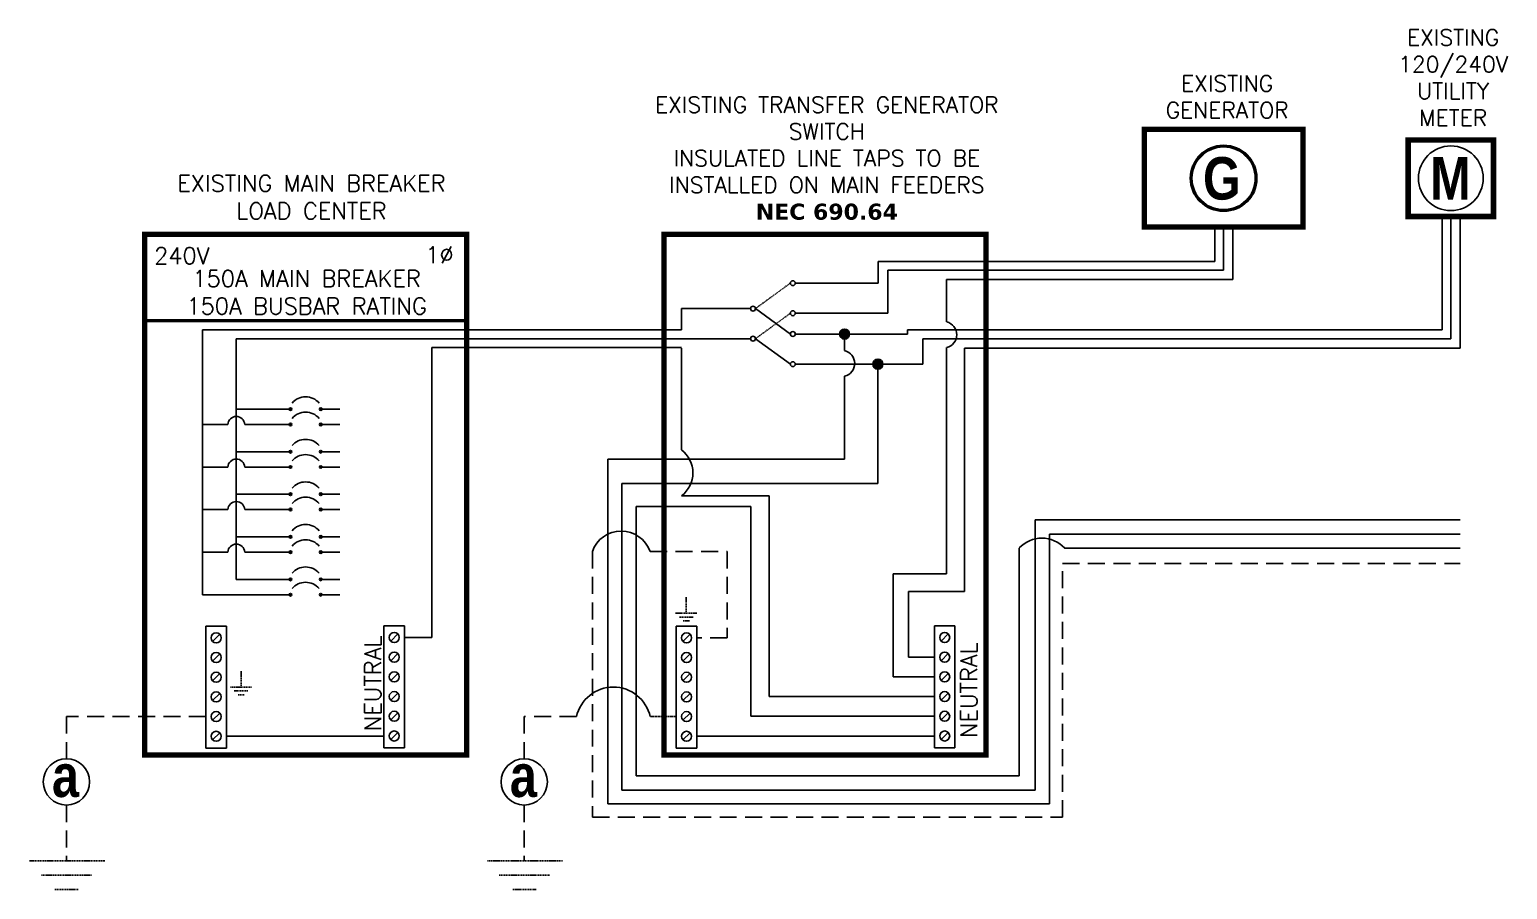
# Model space of a CAD drawing. Header units: feet. Extents: x 7172 to 13485, y 16921 to 17335.
# Drawn here: x 10904.7 to 11231.2, y 16994.7 to 17184.7 of the extents above; entities that cross this region are included whole.
import ezdxf

# ---------------------------------------------------------------- set-up
doc = ezdxf.new("R2010")
doc.units = ezdxf.units.FT
doc.header["$MEASUREMENT"] = 0
doc.linetypes.add('HIDDEN', pattern=[0.375, 0.25, -0.125])
for name, color, linetype in [('ONE LINE BLOCKS', 7, 'Continuous'), ('TABLES', 7, 'Continuous'), ('TEXT', 7, 'Continuous'), ('Z - TITLEBLOCK TXT', 7, 'Continuous')]:
    doc.layers.add(name, color=color, linetype=linetype)
doc.styles.add('ONE LINE TXT', font='techb___.ttf')
doc.styles.get("Standard").update_dxf_attribs({"font": 'simplex.shx'})

# ---------------------------------------------------------------- blocks, each defined once
blk = doc.blocks.new('M_TRANSFER SWITCH TAP')
at = {"layer": 'ONE LINE BLOCKS', "linetype": 'Continuous'}
h = blk.add_hatch(color=254, dxfattribs=at)
h.dxf.hatch_style = 1
edge = h.paths.add_edge_path()
edge.add_arc((154.69, -22.03), 1.11, 0, 360)
h = blk.add_hatch(color=254, dxfattribs=at)
h.dxf.hatch_style = 1
edge = h.paths.add_edge_path()
edge.add_arc((162.06, -28.69), 1.11, 0, 360)
h = blk.add_hatch(color=1, dxfattribs=at)
h.dxf.hatch_style = 1
edge = h.paths.add_edge_path()
edge.add_arc((32.25, -38.63), 0.291, 0, 360)
h = blk.add_hatch(color=1, dxfattribs=at)
h.dxf.hatch_style = 1
edge = h.paths.add_edge_path()
edge.add_arc((38.92, -38.63), 0.291, 0, 360)
h = blk.add_hatch(color=1, dxfattribs=at)
h.dxf.hatch_style = 1
edge = h.paths.add_edge_path()
edge.add_arc((32.25, -42.01), 0.291, 0, 360)
h = blk.add_hatch(color=1, dxfattribs=at)
h.dxf.hatch_style = 1
edge = h.paths.add_edge_path()
edge.add_arc((38.92, -42.01), 0.291, 0, 360)
h = blk.add_hatch(color=1, dxfattribs=at)
h.dxf.hatch_style = 1
edge = h.paths.add_edge_path()
edge.add_arc((32.25, -48.03), 0.291, 0, 360)
h = blk.add_hatch(color=1, dxfattribs=at)
h.dxf.hatch_style = 1
edge = h.paths.add_edge_path()
edge.add_arc((38.92, -48.03), 0.291, 0, 360)
h = blk.add_hatch(color=1, dxfattribs=at)
h.dxf.hatch_style = 1
edge = h.paths.add_edge_path()
edge.add_arc((32.25, -51.41), 0.291, 0, 360)
h = blk.add_hatch(color=1, dxfattribs=at)
h.dxf.hatch_style = 1
edge = h.paths.add_edge_path()
edge.add_arc((38.92, -51.41), 0.291, 0, 360)
h = blk.add_hatch(color=1, dxfattribs=at)
h.dxf.hatch_style = 1
edge = h.paths.add_edge_path()
edge.add_arc((32.25, -57.43), 0.291, 0, 360)
h = blk.add_hatch(color=1, dxfattribs=at)
h.dxf.hatch_style = 1
edge = h.paths.add_edge_path()
edge.add_arc((38.92, -57.43), 0.291, 0, 360)
h = blk.add_hatch(color=1, dxfattribs=at)
h.dxf.hatch_style = 1
edge = h.paths.add_edge_path()
edge.add_arc((32.25, -60.81), 0.291, 0, 360)
h = blk.add_hatch(color=1, dxfattribs=at)
h.dxf.hatch_style = 1
edge = h.paths.add_edge_path()
edge.add_arc((38.92, -60.81), 0.291, 0, 360)
h = blk.add_hatch(color=1, dxfattribs=at)
h.dxf.hatch_style = 1
edge = h.paths.add_edge_path()
edge.add_arc((32.25, -66.84), 0.291, 0, 360)
h = blk.add_hatch(color=1, dxfattribs=at)
h.dxf.hatch_style = 1
edge = h.paths.add_edge_path()
edge.add_arc((38.92, -66.84), 0.291, 0, 360)
h = blk.add_hatch(color=1, dxfattribs=at)
h.dxf.hatch_style = 1
edge = h.paths.add_edge_path()
edge.add_arc((32.25, -70.22), 0.291, 0, 360)
h = blk.add_hatch(color=1, dxfattribs=at)
h.dxf.hatch_style = 1
edge = h.paths.add_edge_path()
edge.add_arc((38.92, -70.22), 0.291, 0, 360)
h = blk.add_hatch(color=1, dxfattribs=at)
h.dxf.hatch_style = 1
edge = h.paths.add_edge_path()
edge.add_arc((32.25, -76.24), 0.291, 0, 360)
h = blk.add_hatch(color=1, dxfattribs=at)
h.dxf.hatch_style = 1
edge = h.paths.add_edge_path()
edge.add_arc((38.92, -76.24), 0.291, 0, 360)
h = blk.add_hatch(color=1, dxfattribs=at)
h.dxf.hatch_style = 1
edge = h.paths.add_edge_path()
edge.add_arc((32.25, -79.62), 0.291, 0, 360)
h = blk.add_hatch(color=1, dxfattribs=at)
h.dxf.hatch_style = 1
edge = h.paths.add_edge_path()
edge.add_arc((38.92, -79.62), 0.291, 0, 360)
for p, q in [((196.83, -122.81), (196.83, -63.09)), ((196.83, -63.09), (290.72, -63.09)), ((105.44, -122.81), (196.83, -122.81))]:
    blk.add_line(p, q)
at = {"color": 7, "linetype": 'Continuous'}
for centre in [(-17.27, -120.99), (83.91, -120.99)]:
    blk.add_circle(centre, 5.11, dxfattribs=at)
at = {"layer": 'ONE LINE BLOCKS', "lineweight": 50}
blk.add_line((0, -19.03), (71.17, -19.03), dxfattribs=at)
at = {"layer": 'ONE LINE BLOCKS', "lineweight": 50, "const_width": 1.19}
for points in [[(220.94, 1.61), (255.96, 1.61), (255.96, 23.17), (220.94, 23.17)], [(279.23, 3.94), (279.23, 20.84), (298.09, 20.84), (298.09, 3.94)], [(0, -115.02), (0, 0), (71.17, 0), (71.17, -115.02)], [(114.77, -115.02), (114.77, 0), (185.94, 0), (185.94, -115.02)]]:
    blk.add_lwpolyline(points, close=True, dxfattribs=at)
at = {"layer": 'ONE LINE BLOCKS', "lineweight": 50}
blk.add_circle((238.45, 12.39), 7.15, dxfattribs=at)
at = {"layer": 'TEXT', "color": 92, "linetype": 'HIDDEN', "ltscale": 15}
for p, q in [((98.96, -70.07), (98.96, -128.78)), ((111.73, -70.07), (128.77, -70.07)), ((128.77, -70.07), (128.77, -89.16)), ((202.85, -128.78), (202.85, -72.75)), ((202.85, -72.75), (290.72, -72.75)), ((128.77, -89.16), (122.04, -89.16)), ((13.56, -106.56), (-17.27, -106.56)), ((-17.27, -106.56), (-17.27, -115.87)), ((95.44, -106.56), (83.91, -106.56)), ((83.91, -106.56), (83.91, -115.87)), ((-17.27, -126.1), (-17.27, -138.46)), ((83.91, -126.1), (83.91, -138.46)), ((98.96, -128.78), (202.85, -128.78))]:
    blk.add_line(p, q, dxfattribs=at)
at = {"layer": 'TEXT', "color": 92, "linetype": 'Continuous', "ltscale": 15}
for p, q in [((52.9, -110.91), (18.1, -110.91)), ((174.54, -110.91), (122.04, -110.91))]:
    blk.add_line(p, q, dxfattribs=at)
at = {"layer": 'TEXT', "color": 92, "linetype": 'HIDDEN', "flags": 128}
for points in [[(119.69, -80.19), (119.68, -83.69)], [(117.34, -83.69), (122.02, -83.69)], [(121.21, -84.56), (118.15, -84.56)], [(120.4, -85.42), (118.96, -85.42)], [(21.32, -96.53), (21.32, -100.03)], [(18.98, -100.03), (23.66, -100.03)], [(22.85, -100.9), (19.79, -100.9)], [(22.04, -101.77), (20.6, -101.77)], [(-25.41, -138.46), (-8.79, -138.46)], [(75.77, -138.46), (92.39, -138.46)], [(-11.73, -141.6), (-22.81, -141.6)], [(89.45, -141.6), (78.37, -141.6)], [(-14.67, -144.74), (-19.87, -144.74)], [(86.51, -144.74), (81.31, -144.74)]]:
    blk.add_lwpolyline(points, dxfattribs=at)
at = {"layer": 'TEXT', "color": 92, "linetype": 'HIDDEN', "ltscale": 0.3, "flags": 128}
blk.add_lwpolyline([(111.73, -106.56), (117.5, -106.56)], dxfattribs=at)
at = {"layer": 'TEXT', "linetype": 'Continuous'}
blk.add_circle((288.66, 12.39), 7.15, dxfattribs=at)
at = {"layer": 'TEXT', "color": 92, "linetype": 'Continuous', "ltscale": 0.3}
for centre, radius, start, end in [((105.34, -72.33), 6.77, 19.425, 160.575), ((103.59, -108.38), 8.35, 12.6466, 167.3534)]:
    blk.add_arc(centre, radius, start, end, dxfattribs=at)
at = {"layer": 'Z - TITLEBLOCK TXT', "color": 10, "linetype": 'Continuous'}
for p, q in [((286.73, 3.94), (286.73, -21.13)), ((236.52, 1.61), (236.52, -5.98)), ((236.52, -5.98), (162.11, -5.98)), ((162.11, -5.98), (162.11, -10.78)), ((162.11, -10.78), (143.8, -10.78)), ((12.79, -79.62), (12.79, -21.13)), ((12.79, -21.13), (118.68, -21.13)), ((168.62, -22.03), (143.8, -22.03)), ((154.69, -25.7), (154.69, -22.03)), ((286.73, -21.13), (168.62, -21.13)), ((168.62, -21.13), (168.62, -22.03)), ((154.69, -49.7), (154.69, -31.33)), ((18.39, -42.01), (12.79, -42.01)), ((28.05, -42.01), (22.13, -42.01)), ((18.39, -51.41), (12.79, -51.41)), ((28.05, -51.41), (22.13, -51.41)), ((102.4, -49.7), (102.4, -125.85)), ((102.4, -49.7), (154.69, -49.7)), ((18.39, -60.81), (12.79, -60.81)), ((28.05, -60.81), (22.13, -60.81)), ((199.94, -125.85), (199.94, -66.26)), ((199.94, -66.26), (290.72, -66.26)), ((18.39, -70.22), (12.79, -70.22)), ((28.05, -70.22), (22.13, -70.22)), ((28.05, -79.62), (12.79, -79.62)), ((102.4, -125.85), (199.94, -125.85))]:
    blk.add_line(p, q, dxfattribs=at)
at = {"layer": 'Z - TITLEBLOCK TXT', "color": 7, "linetype": 'Continuous'}
for p, q in [((288.66, -23.06), (288.66, 3.94)), ((238.45, -7.9), (238.45, 1.61)), ((164.28, -7.9), (238.45, -7.9)), ((164.28, -7.9), (164.28, -17.43)), ((164.28, -17.43), (143.8, -17.43)), ((20.26, -38.63), (20.26, -23.06)), ((20.26, -23.06), (133.91, -23.06)), ((171.97, -23.06), (288.66, -23.06)), ((171.97, -23.06), (171.97, -28.69)), ((171.97, -28.69), (143.8, -28.69)), ((162.06, -55.08), (162.06, -28.69)), ((20.26, -48.03), (20.26, -38.63)), ((20.26, -38.63), (28.05, -38.63)), ((28.05, -38.63), (20.26, -38.63)), ((20.26, -57.43), (20.26, -48.03)), ((20.26, -48.03), (28.05, -48.03)), ((28.05, -48.03), (20.26, -48.03)), ((105.44, -55.08), (105.44, -122.81)), ((105.44, -55.08), (162.06, -55.08)), ((20.26, -66.84), (20.26, -57.43)), ((20.26, -57.43), (28.05, -57.43)), ((28.05, -57.43), (20.26, -57.43)), ((20.26, -76.24), (20.26, -66.84)), ((20.26, -66.84), (28.05, -66.84)), ((28.05, -66.84), (20.26, -66.84)), ((28.05, -76.24), (20.26, -76.24))]:
    blk.add_line(p, q, dxfattribs=at)
at = {"layer": 'Z - TITLEBLOCK TXT', "color": 253, "linetype": 'Continuous'}
for p, q in [((290.72, -25.12), (290.72, 3.94)), ((240.51, -9.97), (240.51, 1.61)), ((177.24, -9.97), (240.51, -9.97)), ((177.24, -9.97), (177.24, -19.37)), ((63.46, -24.99), (63.46, -89.08)), ((118.66, -25.12), (118.66, -47.63)), ((177.24, -24.99), (177.24, -75.04)), ((181.18, -25.12), (290.72, -25.12)), ((181.18, -25.12), (181.18, -78.88)), ((118.66, -57.78), (138.02, -57.78)), ((138.02, -57.78), (138.02, -102.13)), ((108.62, -60.16), (108.62, -119.64)), ((108.62, -60.16), (134, -60.16)), ((134, -60.16), (134, -106.49)), ((193.28, -119.64), (193.28, -69.31)), ((203.3, -69.31), (290.72, -69.31)), ((177.24, -75.04), (165.43, -75.04)), ((165.43, -75.04), (165.43, -97.78)), ((181.18, -78.88), (168.82, -78.88)), ((168.82, -78.88), (168.82, -93.43)), ((63.46, -89.08), (57.44, -89.08)), ((168.82, -93.43), (174.54, -93.43)), ((165.43, -97.78), (174.54, -97.78)), ((138.02, -102.13), (174.54, -102.13)), ((134, -106.49), (174.54, -106.49)), ((108.62, -119.64), (193.28, -119.64))]:
    blk.add_line(p, q, dxfattribs=at)
at = {"layer": 'Z - TITLEBLOCK TXT', "color": 1, "linetype": 'HIDDEN', "ltscale": 0.1}
for p, q in [((142.72, -10.78), (134.99, -16.41)), ((142.72, -17.43), (134.99, -23.06))]:
    blk.add_line(p, q, dxfattribs=at)
at = {"layer": 'Z - TITLEBLOCK TXT', "color": 1, "linetype": 'Continuous'}
for p, q in [((142.72, -22.03), (134.99, -16.41)), ((142.72, -28.69), (134.99, -23.06)), ((13.56, -113.5), (13.56, -86.56)), ((13.56, -86.56), (18.1, -86.56)), ((18.1, -86.56), (18.1, -113.5)), ((52.9, -113.43), (52.9, -86.49)), ((52.9, -86.49), (57.44, -86.49)), ((57.44, -86.49), (57.44, -113.43)), ((117.5, -113.5), (117.5, -86.56)), ((117.5, -86.56), (122.04, -86.56)), ((122.04, -86.56), (122.04, -113.5)), ((174.54, -113.43), (174.54, -86.49)), ((174.54, -86.49), (179.08, -86.49)), ((179.08, -86.49), (179.08, -113.43)), ((18.1, -113.5), (13.56, -113.5)), ((57.44, -113.43), (52.9, -113.43)), ((122.04, -113.5), (117.5, -113.5)), ((179.08, -113.43), (174.54, -113.43))]:
    blk.add_line(p, q, dxfattribs=at)
at = {"layer": 'Z - TITLEBLOCK TXT', "color": 4, "linetype": 'Continuous'}
for p, q in [((16.61, -88.37), (15.04, -89.94)), ((55.96, -88.3), (54.39, -89.87)), ((120.55, -88.37), (118.98, -89.94)), ((177.59, -88.3), (176.02, -89.87)), ((16.61, -92.72), (15.04, -94.29)), ((55.96, -92.65), (54.39, -94.22)), ((120.55, -92.72), (118.98, -94.29)), ((177.59, -92.65), (176.02, -94.22)), ((16.61, -97.07), (15.04, -98.64)), ((55.96, -97), (54.39, -98.57)), ((120.55, -97.07), (118.98, -98.64)), ((177.59, -97), (176.02, -98.57)), ((16.61, -101.42), (15.04, -102.99)), ((55.96, -101.35), (54.39, -102.92)), ((120.55, -101.42), (118.98, -102.99)), ((177.59, -101.35), (176.02, -102.92)), ((16.61, -105.77), (15.04, -107.34)), ((55.96, -105.7), (54.39, -107.27)), ((120.55, -105.77), (118.98, -107.34)), ((177.59, -105.7), (176.02, -107.27)), ((16.61, -110.12), (15.04, -111.69)), ((55.96, -110.05), (54.39, -111.62)), ((120.55, -110.12), (118.98, -111.69)), ((177.59, -110.05), (176.02, -111.62))]:
    blk.add_line(p, q, dxfattribs=at)
at = {"layer": 'Z - TITLEBLOCK TXT', "color": 10, "linetype": 'Continuous', "flags": 128}
blk.add_lwpolyline([(118.68, -21.13), (118.68, -16.41), (133.91, -16.41)], dxfattribs=at)
at = {"layer": 'Z - TITLEBLOCK TXT', "color": 253, "linetype": 'Continuous', "flags": 128}
blk.add_lwpolyline([(63.46, -24.99), (118.66, -24.99)], dxfattribs=at)
at = {"layer": 'Z - TITLEBLOCK TXT', "color": 1, "linetype": 'Continuous', "flags": 128}
for points in [[(28.05, -38.63), (32.25, -38.63)], [(28.05, -38.63), (32.25, -38.63)], [(38.92, -38.63), (43.12, -38.63)], [(28.05, -42.01), (32.25, -42.01)], [(28.05, -42.01), (32.25, -42.01)], [(38.92, -42.01), (43.12, -42.01)], [(28.05, -48.03), (32.25, -48.03)], [(28.05, -48.03), (32.25, -48.03)], [(38.92, -48.03), (43.12, -48.03)], [(28.05, -51.41), (32.25, -51.41)], [(28.05, -51.41), (32.25, -51.41)], [(38.92, -51.41), (43.12, -51.41)], [(28.05, -57.43), (32.25, -57.43)], [(28.05, -57.43), (32.25, -57.43)], [(38.92, -57.43), (43.12, -57.43)], [(28.05, -60.81), (32.25, -60.81)], [(28.05, -60.81), (32.25, -60.81)], [(38.92, -60.81), (43.12, -60.81)], [(28.05, -66.84), (32.25, -66.84)], [(28.05, -66.84), (32.25, -66.84)], [(38.92, -66.84), (43.12, -66.84)], [(28.05, -70.22), (32.25, -70.22)], [(28.05, -70.22), (32.25, -70.22)], [(38.92, -70.22), (43.12, -70.22)], [(28.05, -76.24), (32.25, -76.24)], [(28.05, -76.24), (32.25, -76.24)], [(38.92, -76.24), (43.12, -76.24)], [(28.05, -79.62), (32.25, -79.62)], [(28.05, -79.62), (32.25, -79.62)], [(38.92, -79.62), (43.12, -79.62)]]:
    blk.add_lwpolyline(points, dxfattribs=at)
at = {"layer": 'Z - TITLEBLOCK TXT', "color": 1, "linetype": 'Continuous'}
for centre, radius in [((143.26, -10.78), 0.541), ((134.45, -16.41), 0.541), ((143.26, -17.43), 0.541), ((134.45, -23.06), 0.541), ((143.26, -22.03), 0.541), ((143.26, -28.69), 0.541), ((32.25, -38.63), 0.291), ((38.92, -38.63), 0.291), ((32.25, -42.01), 0.291), ((38.92, -42.01), 0.291), ((32.25, -48.03), 0.291), ((38.92, -48.03), 0.291), ((32.25, -51.41), 0.291), ((38.92, -51.41), 0.291), ((32.25, -57.43), 0.291), ((38.92, -57.43), 0.291), ((32.25, -60.81), 0.291), ((38.92, -60.81), 0.291), ((32.25, -66.84), 0.291), ((38.92, -66.84), 0.291), ((32.25, -70.22), 0.291), ((38.92, -70.22), 0.291), ((32.25, -76.24), 0.291), ((38.92, -76.24), 0.291), ((32.25, -79.62), 0.291), ((38.92, -79.62), 0.291)]:
    blk.add_circle(centre, radius, dxfattribs=at)
at = {"layer": 'Z - TITLEBLOCK TXT', "color": 7, "linetype": 'Continuous'}
for centre in [(154.69, -22.03), (162.06, -28.69)]:
    blk.add_circle(centre, 1.11, dxfattribs=at)
at = {"layer": 'Z - TITLEBLOCK TXT', "color": 4, "linetype": 'Continuous'}
for centre in [(15.83, -89.16), (55.17, -89.08), (119.77, -89.16), (176.81, -89.08), (15.83, -93.51), (55.17, -93.43), (119.77, -93.51), (176.81, -93.43), (15.83, -97.86), (55.17, -97.78), (119.77, -97.86), (176.81, -97.78), (15.83, -102.21), (55.17, -102.13), (119.77, -102.21), (176.81, -102.13), (15.83, -106.56), (55.17, -106.49), (119.77, -106.56), (176.81, -106.49), (15.83, -110.91), (55.17, -110.84), (119.77, -110.91), (176.81, -110.84)]:
    blk.add_circle(centre, 1.11, dxfattribs=at)
at = {"layer": 'Z - TITLEBLOCK TXT', "color": 253, "linetype": 'Continuous'}
for centre, radius, start, end in [((176.6, -22.18), 2.89, 282.9947, 77.0053), ((114.79, -52.71), 6.38, 307.2811, 52.7189), ((198.29, -73.97), 6.85, 42.9236, 137.0764)]:
    blk.add_arc(centre, radius, start, end, dxfattribs=at)
at = {"layer": 'Z - TITLEBLOCK TXT', "color": 10, "linetype": 'Continuous'}
for centre, radius, start, end in [((154.04, -28.52), 2.89, 282.9947, 77.0053), ((20.26, -42.12), 1.87, 3.2937, 176.7063), ((20.26, -51.52), 1.87, 3.2937, 176.7063), ((20.26, -60.92), 1.87, 3.2937, 176.7063), ((20.26, -70.32), 1.87, 3.2937, 176.7063)]:
    blk.add_arc(centre, radius, start, end, dxfattribs=at)
at = {"layer": 'Z - TITLEBLOCK TXT', "color": 1, "linetype": 'Continuous'}
for centre in [(35.58, -39.82), (35.58, -43.2), (35.58, -49.23), (35.58, -52.6), (35.58, -58.63), (35.58, -62.01), (35.58, -68.03), (35.58, -71.41), (35.58, -77.43), (35.58, -80.81)]:
    blk.add_arc(centre, 3.93, 40.3392, 139.6608, dxfattribs=at)
at = {"layer": 'TABLES', "color": 1, "linetype": 'Continuous'}
for p in [(52.25, -109.81), (183.98, -111.31)]:
    blk.add_text('NEUTRAL', height=3.658, rotation=90, dxfattribs=at).set_placement(p)
at = {"layer": 'TEXT', "color": 1, "attachment_point": 5}
for s, width, gutter_width, insert, char_height in [('EXISTING\\P120/240V UTILITY METER', 0.0523, 7.17, (289.17, 34.62), 3.5433), ('EXISTING\\PGENERATOR', 0.8484, 7.17, (239.24, 30.38), 3.543), ('\\PEXISTING TRANSFER GENERATOR SWITCH\\PINSULATED LINE TAPS TO BE INSTALLED ON MAIN FEEDERS\\P{\\fVerdana|b1|i0|c0|p34;NEC 690.64}', 84.2946, 7.17, (150.77, 19.74), 3.5433), ('EXISTING MAIN BREAKER\\PLOAD CENTER', 83.8501, 7.17, (36.88, 8.22), 3.6576), ('240V', 0.1481, 0.75, (8.23, -4.73), 3.658), ('1∅', 0.1481, 0.75, (65.18, -4.52), 3.658), ('150A MAIN BREAKER\\P150A BUSBAR RATING', 66.8008, 0.75, (35.82, -12.81), 3.6576)]:
    blk.add_mtext_dynamic_manual_height_columns(s, width=width, gutter_width=gutter_width, heights=[0], dxfattribs=dict(at, insert=insert, char_height=char_height))
at = {"layer": 'Z - TITLEBLOCK TXT', "color": 253, "linetype": 'Continuous', "style": 'ONE LINE TXT'}
for s, p in [('G', (233.89, 7.68)), ('M', (284.1, 7.68))]:
    blk.add_text(s, height=9.38, dxfattribs=at).set_placement(p)
at = {"layer": 'Z - TITLEBLOCK TXT', "color": 1, "linetype": 'Continuous', "char_height": 9.3833, "attachment_point": 1, "style": 'ONE LINE TXT'}
for insert in [(-20.46, -114.93), (80.72, -114.93)]:
    blk.add_mtext_dynamic_manual_height_columns('{\\W1;\\C256;a}', width=0.1385, gutter_width=2.13, heights=[0], dxfattribs=dict(at, insert=insert))

msp = doc.modelspace()

# ---------------------------------------------------------------- block references
msp.add_blockref('M_TRANSFER SWITCH TAP', (10930.07, 17139.48))

doc.saveas('drawing.dxf')
